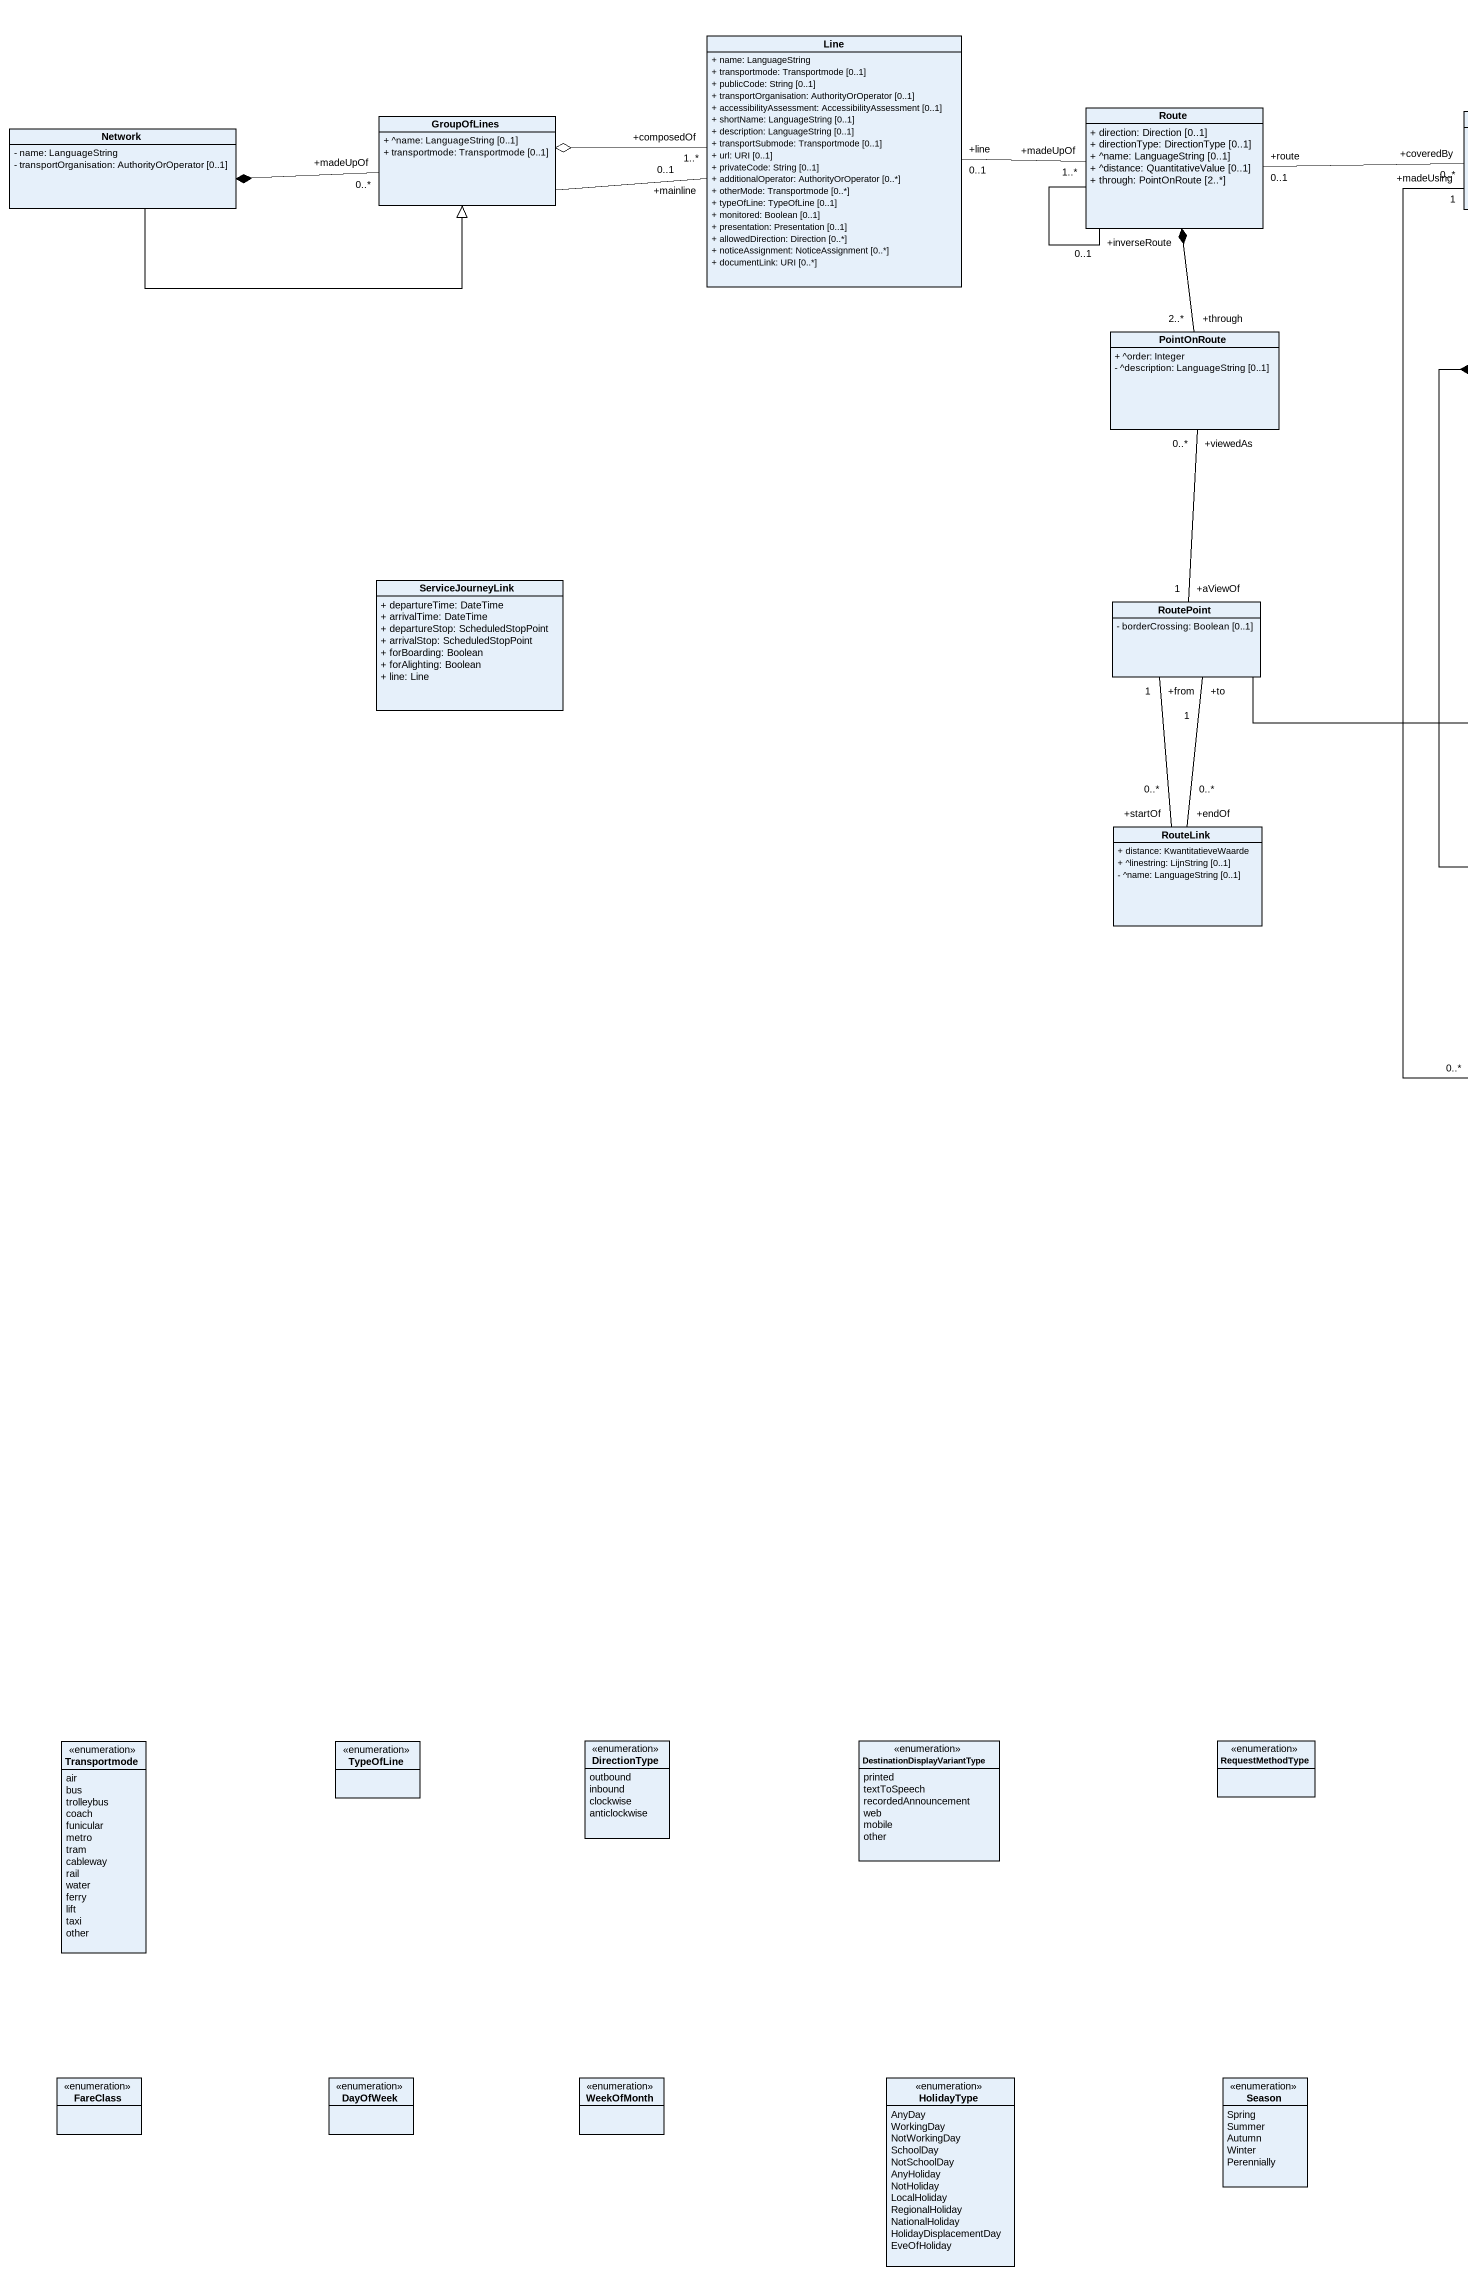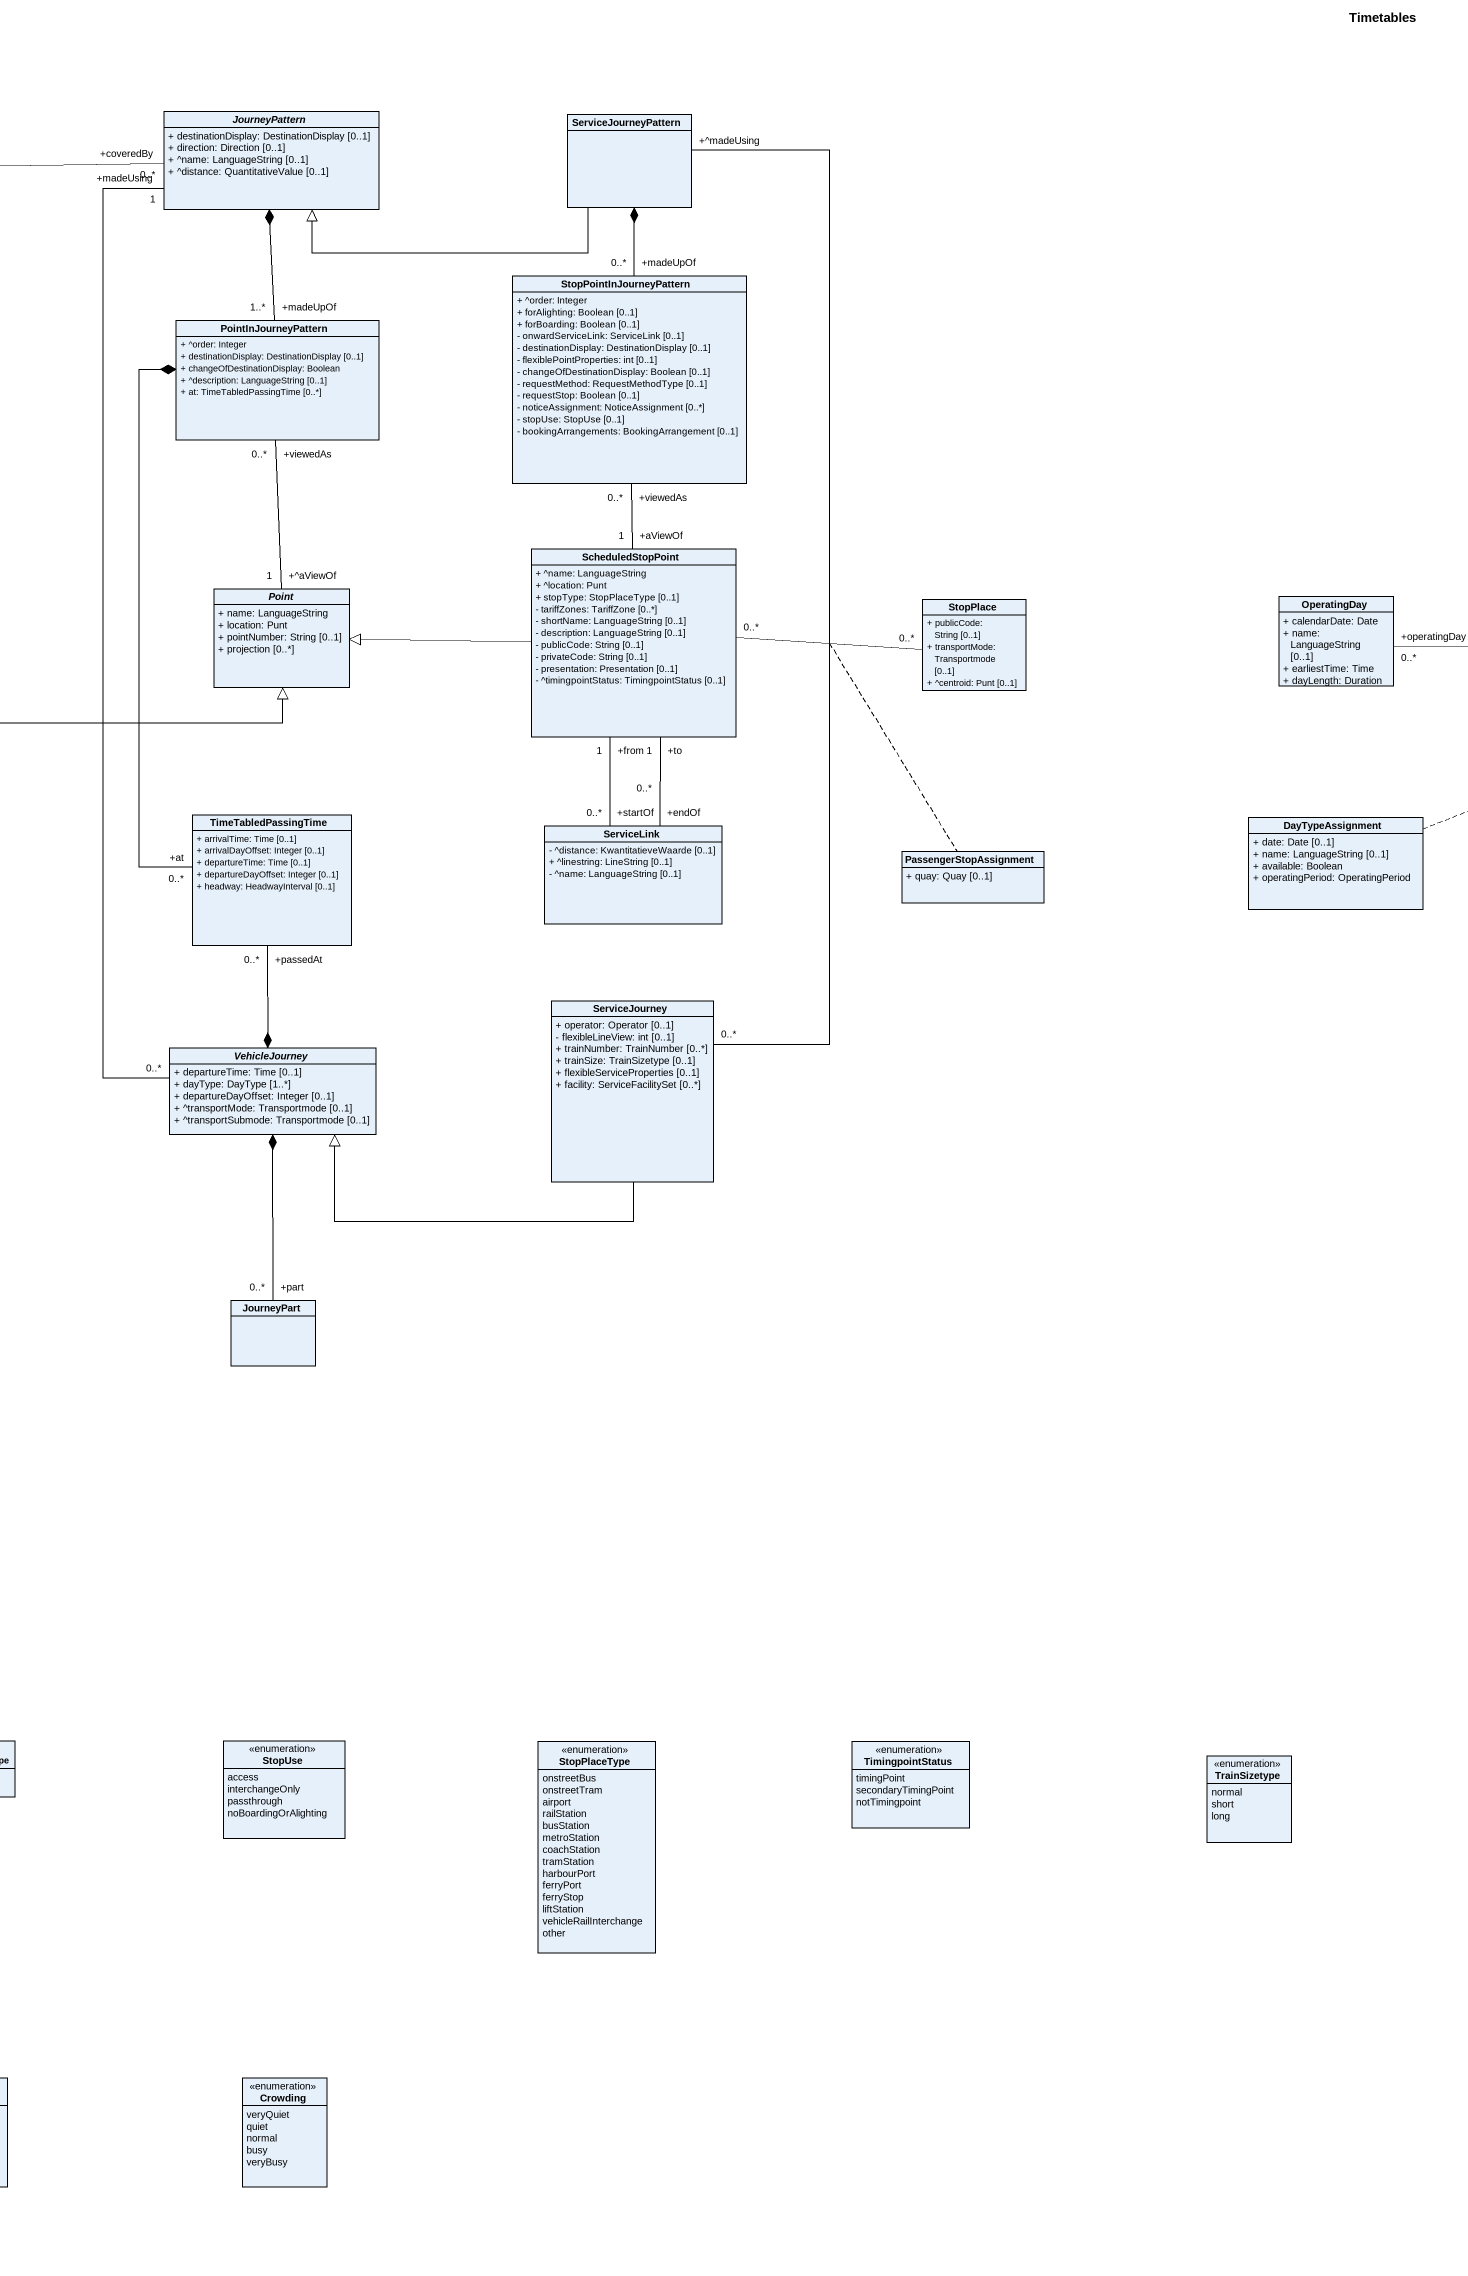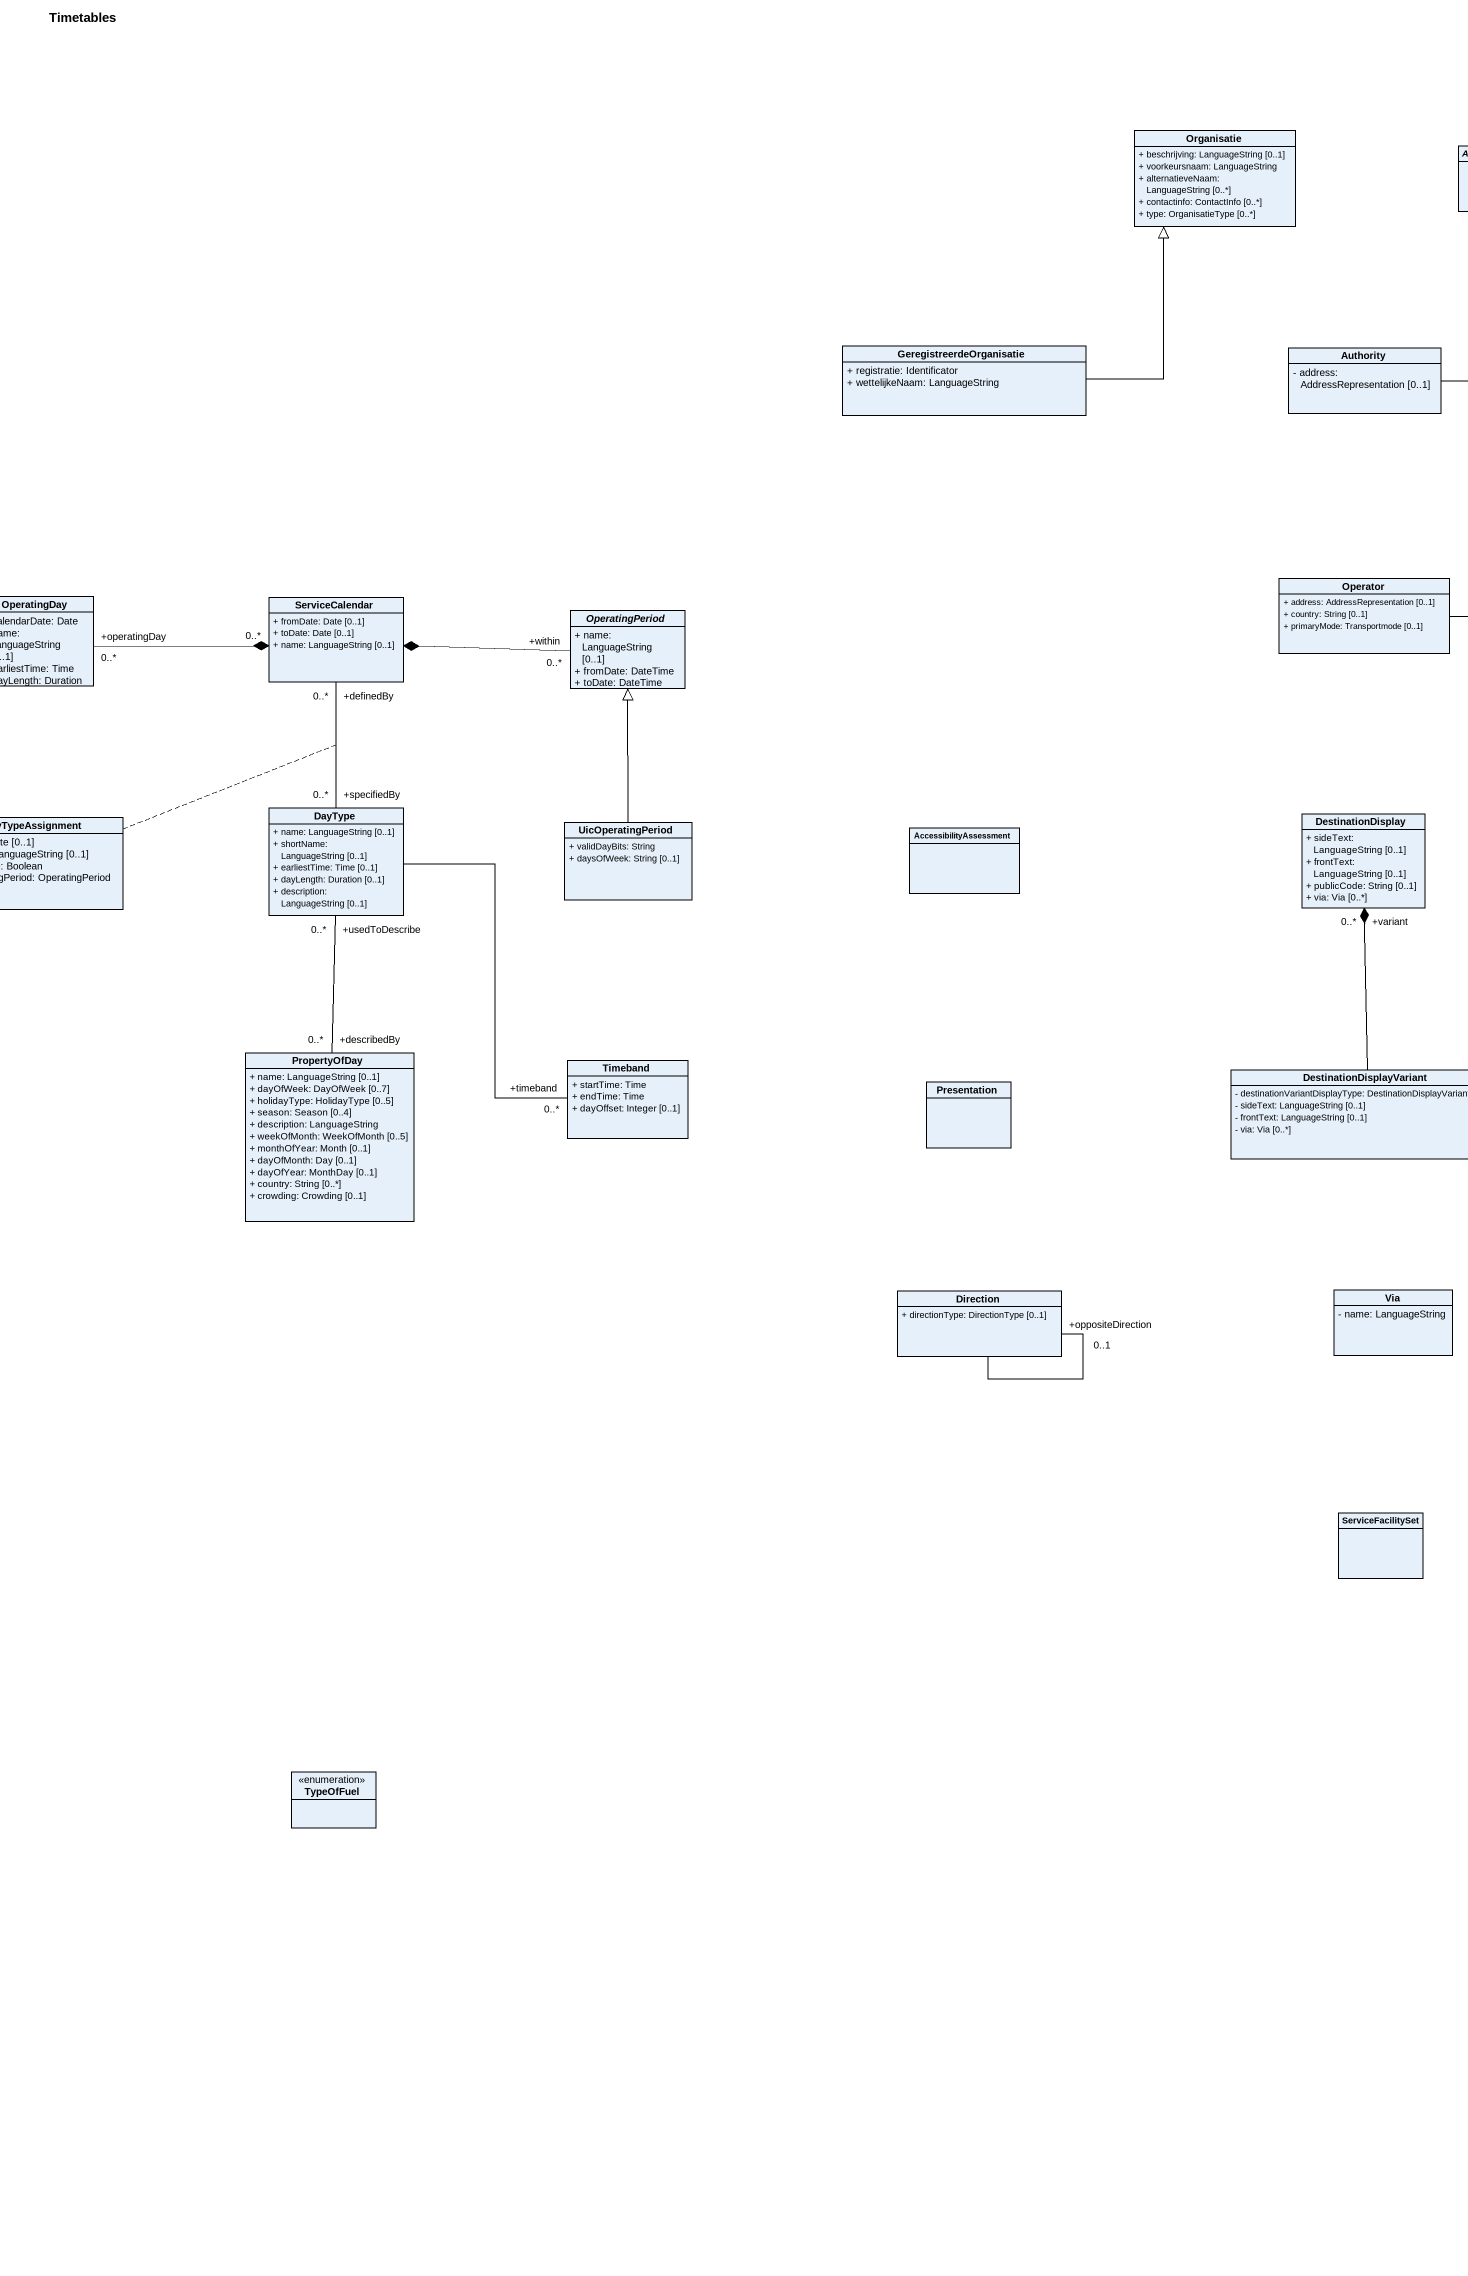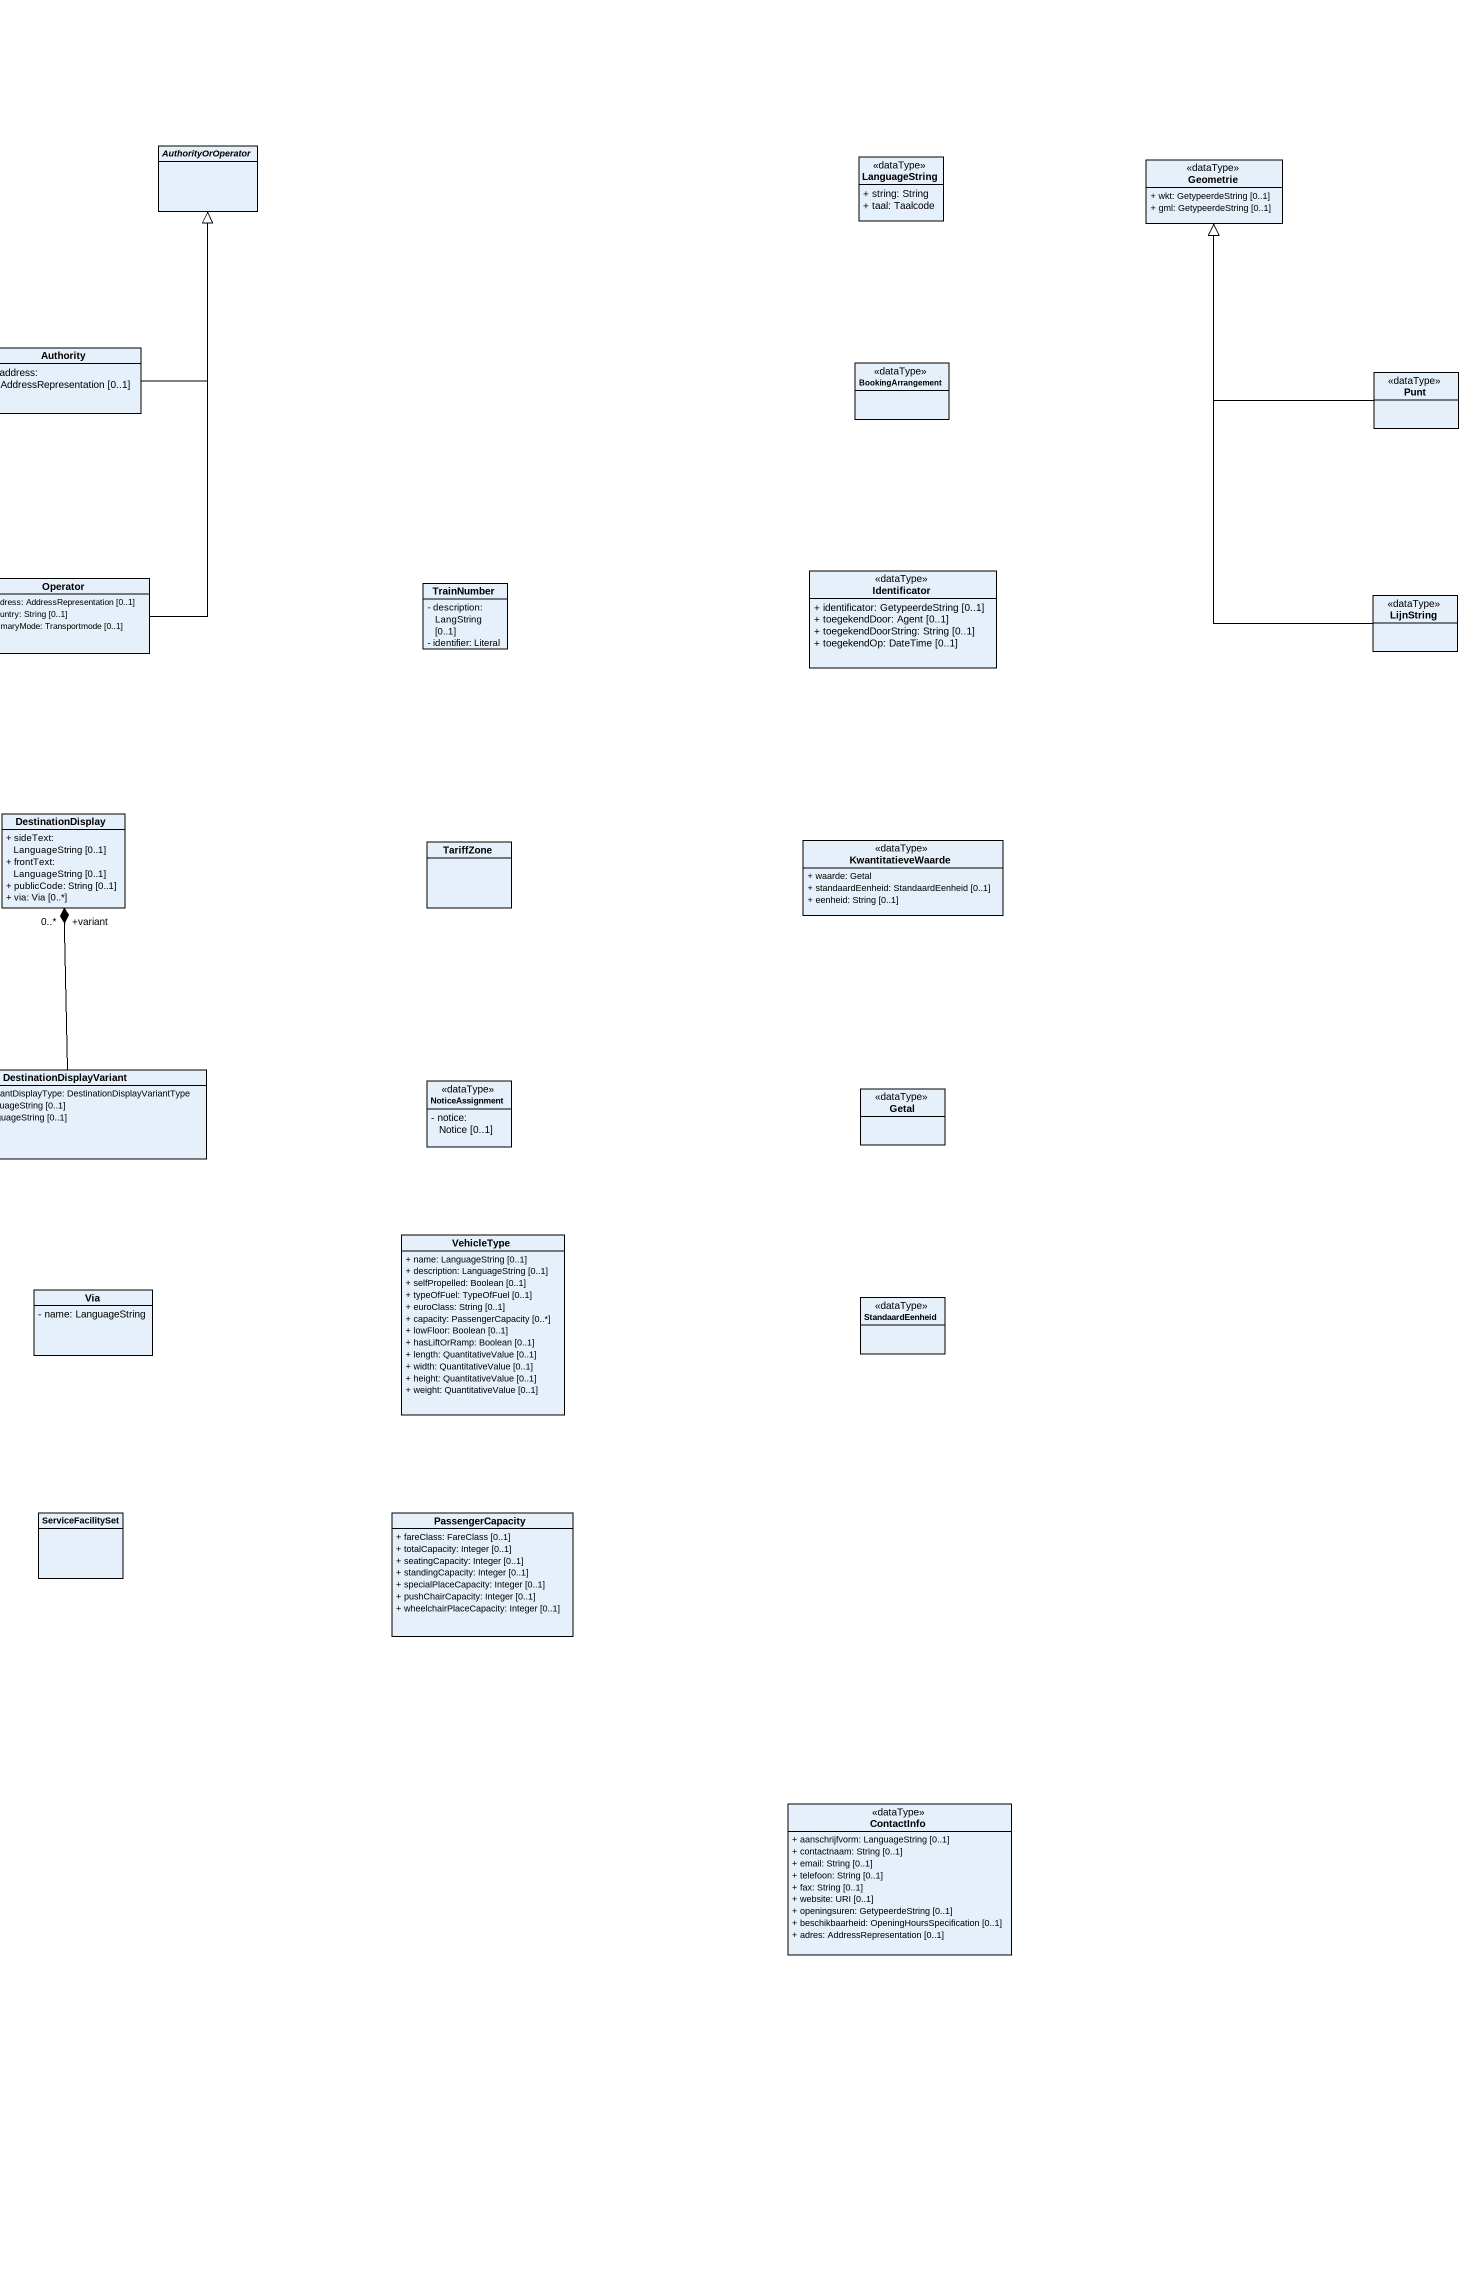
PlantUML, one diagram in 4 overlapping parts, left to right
@startuml
title Timetables
hide circle
hide empty members
skinparam classAttributeIconSize 0
class Line {
  + name: LanguageString
  + transportmode: Transportmode [0..1]
  + publicCode: String [0..1]
  + transportOrganisation: AuthorityOrOperator [0..1]
  + accessibilityAssessment: AccessibilityAssessment [0..1]
  + shortName: LanguageString [0..1]
  + description: LanguageString [0..1]
  + transportSubmode: Transportmode [0..1]
  + url: URI [0..1]
  + privateCode: String [0..1]
  + additionalOperator: AuthorityOrOperator [0..*]
  + otherMode: Transportmode [0..*]
  + typeOfLine: TypeOfLine [0..1]
  + monitored: Boolean [0..1]
  + presentation: Presentation [0..1]
  + allowedDirection: Direction [0..*]
  + noticeAssignment: NoticeAssignment [0..*]
  + documentLink: URI [0..*]
}
class "Network" as Network_ {
  - name: LanguageString
  - transportOrganisation: AuthorityOrOperator [0..1]
}
class GroupOfLines {
  + ^name: LanguageString [0..1]
  + transportmode: Transportmode [0..1]
}
class Route {
  + direction: Direction [0..1]
  + directionType: DirectionType [0..1]
  + ^name: LanguageString [0..1]
  + ^distance: QuantitativeValue [0..1]
  + through: PointOnRoute [2..*]
}
abstract class JourneyPattern {
  + destinationDisplay: DestinationDisplay [0..1]
  + direction: Direction [0..1]
  + ^name: LanguageString [0..1]
  + ^distance: QuantitativeValue [0..1]
}
class ServiceJourneyPattern
class Organisatie {
  + beschrijving: LanguageString [0..1]
  + voorkeursnaam: LanguageString
  + alternatieveNaam: LanguageString [0..*]
  + contactinfo: ContactInfo [0..*]
  + type: OrganisatieType [0..*]
}
abstract class AuthorityOrOperator
class LanguageString <<dataType>> {
  + string: String
  + taal: Taalcode
}
class Geometrie <<dataType>> {
  + wkt: GetypeerdeString [0..1]
  + gml: GetypeerdeString [0..1]
}
class StopPointInJourneyPattern {
  + ^order: Integer
  + forAlighting: Boolean [0..1]
  + forBoarding: Boolean [0..1]
  - onwardServiceLink: ServiceLink [0..1]
  - destinationDisplay: DestinationDisplay [0..1]
  - flexiblePointProperties: int [0..1]
  - changeOfDestinationDisplay: Boolean [0..1]
  - requestMethod: RequestMethodType [0..1]
  - requestStop: Boolean [0..1]
  - noticeAssignment: NoticeAssignment [0..*]
  - stopUse: StopUse [0..1]
  - bookingArrangements: BookingArrangement [0..1]
}
class PointOnRoute {
  + ^order: Integer
  - ^description: LanguageString [0..1]
}
class PointInJourneyPattern {
  + ^order: Integer
  + destinationDisplay: DestinationDisplay [0..1]
  + changeOfDestinationDisplay: Boolean
  + ^description: LanguageString [0..1]
  + at: TimeTabledPassingTime [0..*]
}
class GeregistreerdeOrganisatie {
  + registratie: Identificator
  + wettelijkeNaam: LanguageString
}
class Authority {
  - address: AddressRepresentation [0..1]
}
class BookingArrangement <<dataType>>
class Punt <<dataType>>
class ScheduledStopPoint {
  + ^name: LanguageString
  + ^location: Punt
  + stopType: StopPlaceType [0..1]
  - tariffZones: TariffZone [0..*]
  - shortName: LanguageString [0..1]
  - description: LanguageString [0..1]
  - publicCode: String [0..1]
  - privateCode: String [0..1]
  - presentation: Presentation [0..1]
  - ^timingpointStatus: TimingpointStatus [0..1]
}
class ServiceJourneyLink {
  + departureTime: DateTime
  + arrivalTime: DateTime
  + departureStop: ScheduledStopPoint
  + arrivalStop: ScheduledStopPoint
  + forBoarding: Boolean
  + forAlighting: Boolean
  + line: Line
}
class RoutePoint {
  - borderCrossing: Boolean [0..1]
}
abstract class Point {
  + name: LanguageString
  + location: Punt
  + pointNumber: String [0..1]
  + projection [0..*]
}
class StopPlace {
  + publicCode: String [0..1]
  + transportMode: Transportmode [0..1]
  + ^centroid: Punt [0..1]
}
class OperatingDay {
  + calendarDate: Date
  + name: LanguageString [0..1]
  + earliestTime: Time
  + dayLength: Duration
}
class ServiceCalendar {
  + fromDate: Date [0..1]
  + toDate: Date [0..1]
  + name: LanguageString [0..1]
}
abstract class OperatingPeriod {
  + name: LanguageString [0..1]
  + fromDate: DateTime
  + toDate: DateTime
}
class Operator {
  + address: AddressRepresentation [0..1]
  + country: String [0..1]
  + primaryMode: Transportmode [0..1]
}
class TrainNumber {
  - description: LangString [0..1]
  - identifier: Literal
}
class Identificator <<dataType>> {
  + identificator: GetypeerdeString [0..1]
  + toegekendDoor: Agent [0..1]
  + toegekendDoorString: String [0..1]
  + toegekendOp: DateTime [0..1]
}
class LijnString <<dataType>>
class TimeTabledPassingTime {
  + arrivalTime: Time [0..1]
  + arrivalDayOffset: Integer [0..1]
  + departureTime: Time [0..1]
  + departureDayOffset: Integer [0..1]
  + headway: HeadwayInterval [0..1]
}
class DayTypeAssignment {
  + date: Date [0..1]
  + name: LanguageString [0..1]
  + available: Boolean
  + operatingPeriod: OperatingPeriod
}
class DayType {
  + name: LanguageString [0..1]
  + shortName: LanguageString [0..1]
  + earliestTime: Time [0..1]
  + dayLength: Duration [0..1]
  + description: LanguageString [0..1]
}
class UicOperatingPeriod {
  + validDayBits: String
  + daysOfWeek: String [0..1]
}
class DestinationDisplay {
  + sideText: LanguageString [0..1]
  + frontText: LanguageString [0..1]
  + publicCode: String [0..1]
  + via: Via [0..*]
}
class RouteLink {
  + distance: KwantitatieveWaarde
  + ^linestring: LijnString [0..1]
  - ^name: LanguageString [0..1]
}
class ServiceLink {
  - ^distance: KwantitatieveWaarde [0..1]
  + ^linestring: LineString [0..1]
  - ^name: LanguageString [0..1]
}
class PassengerStopAssignment {
  + quay: Quay [0..1]
}
class AccessibilityAssessment
class TariffZone
class KwantitatieveWaarde <<dataType>> {
  + waarde: Getal
  + standaardEenheid: StandaardEenheid [0..1]
  + eenheid: String [0..1]
}
class ServiceJourney {
  + operator: Operator [0..1]
  - flexibleLineView: int [0..1]
  + trainNumber: TrainNumber [0..*]
  + trainSize: TrainSizetype [0..1]
  + flexibleServiceProperties [0..1]
  + facility: ServiceFacilitySet [0..*]
}
abstract class VehicleJourney {
  + departureTime: Time [0..1]
  + dayType: DayType [1..*]
  + departureDayOffset: Integer [0..1]
  + ^transportMode: Transportmode [0..1]
  + ^transportSubmode: Transportmode [0..1]
}
class PropertyOfDay {
  + name: LanguageString [0..1]
  + dayOfWeek: DayOfWeek [0..7]
  + holidayType: HolidayType [0..5]
  + season: Season [0..4]
  + description: LanguageString
  + weekOfMonth: WeekOfMonth [0..5]
  + monthOfYear: Month [0..1]
  + dayOfMonth: Day [0..1]
  + dayOfYear: MonthDay [0..1]
  + country: String [0..*]
  + crowding: Crowding [0..1]
}
class Timeband {
  + startTime: Time
  + endTime: Time
  + dayOffset: Integer [0..1]
}
class DestinationDisplayVariant {
  - destinationVariantDisplayType: DestinationDisplayVariantType
  - sideText: LanguageString [0..1]
  - frontText: LanguageString [0..1]
  - via: Via [0..*]
}
class Presentation
class NoticeAssignment <<dataType>> {
  - notice: Notice [0..1]
}
class Getal <<dataType>>
class VehicleType {
  + name: LanguageString [0..1]
  + description: LanguageString [0..1]
  + selfPropelled: Boolean [0..1]
  + typeOfFuel: TypeOfFuel [0..1]
  + euroClass: String [0..1]
  + capacity: PassengerCapacity [0..*]
  + lowFloor: Boolean [0..1]
  + hasLiftOrRamp: Boolean [0..1]
  + length: QuantitativeValue [0..1]
  + width: QuantitativeValue [0..1]
  + height: QuantitativeValue [0..1]
  + weight: QuantitativeValue [0..1]
}
class Direction {
  + directionType: DirectionType [0..1]
}
class Via {
  - name: LanguageString
}
class JourneyPart
class StandaardEenheid <<dataType>>
class ServiceFacilitySet
class PassengerCapacity {
  + fareClass: FareClass [0..1]
  + totalCapacity: Integer [0..1]
  + seatingCapacity: Integer [0..1]
  + standingCapacity: Integer [0..1]
  + specialPlaceCapacity: Integer [0..1]
  + pushChairCapacity: Integer [0..1]
  + wheelchairPlaceCapacity: Integer [0..1]
}
enum Transportmode {
  air
  bus
  trolleybus
  coach
  funicular
  metro
  tram
  cableway
  rail
  water
  ferry
  lift
  taxi
  other
}
enum TypeOfLine
enum DirectionType {
  outbound
  inbound
  clockwise
  anticlockwise
}
enum "DestinationDisplayVariantType" as DestinationDisplayVariantTyp {
  printed
  textToSpeech
  recordedAnnouncement
  web
  mobile
  other
}
enum RequestMethodType
enum StopUse {
  access
  interchangeOnly
  passthrough
  noBoardingOrAlighting
}
enum StopPlaceType {
  onstreetBus
  onstreetTram
  airport
  railStation
  busStation
  metroStation
  coachStation
  tramStation
  harbourPort
  ferryPort
  ferryStop
  liftStation
  vehicleRailInterchange
  other
}
enum TimingpointStatus {
  timingPoint
  secondaryTimingPoint
  notTimingpoint
}
enum TrainSizetype {
  normal
  short
  long
}
enum TypeOfFuel
class ContactInfo <<dataType>> {
  + aanschrijfvorm: LanguageString [0..1]
  + contactnaam: String [0..1]
  + email: String [0..1]
  + telefoon: String [0..1]
  + fax: String [0..1]
  + website: URI [0..1]
  + openingsuren: GetypeerdeString [0..1]
  + beschikbaarheid: OpeningHoursSpecification [0..1]
  + adres: AddressRepresentation [0..1]
}
enum FareClass
enum DayOfWeek
enum WeekOfMonth
enum HolidayType {
  AnyDay
  WorkingDay
  NotWorkingDay
  SchoolDay
  NotSchoolDay
  AnyHoliday
  NotHoliday
  LocalHoliday
  RegionalHoliday
  NationalHoliday
  HolidayDisplacementDay
  EveOfHoliday
}
enum Season {
  Spring
  Summer
  Autumn
  Winter
  Perennially
}
enum Crowding {
  veryQuiet
  quiet
  normal
  busy
  veryBusy
}
Line "+composedOf\n1..*" -left-o GroupOfLines
Line "+line\n0..1" -right- "+madeUpOf\n1..*" Route
Network_ -right-|> GroupOfLines
GroupOfLines -right- "+mainline\n0..1" Line
GroupOfLines "+madeUpOf\n0..*" -left-* Network_
Route -- "+inverseRoute\n0..1" Route
Route "+route\n0..1" -right- "+coveredBy\n0..*" JourneyPattern
ServiceJourneyPattern -left-|> JourneyPattern
StopPointInJourneyPattern "+madeUpOf\n0..*" -up-* ServiceJourneyPattern
StopPointInJourneyPattern "+viewedAs\n0..*" -- "+aViewOf\n1" ScheduledStopPoint
PointOnRoute "+through\n2..*" -up-* Route
PointOnRoute "+viewedAs\n0..*" -- "+aViewOf\n1" RoutePoint
PointInJourneyPattern "+madeUpOf\n1..*" -up-* JourneyPattern
PointInJourneyPattern "+viewedAs\n0..*" -- "+^aViewOf\n1" Point
GeregistreerdeOrganisatie -up-|> Organisatie
Authority -up-|> AuthorityOrOperator
Punt -up-|> Geometrie
ScheduledStopPoint -left-|> Point
ScheduledStopPoint "0..*" -right- "0..*" StopPlace
(ScheduledStopPoint, StopPlace) .. PassengerStopAssignment
ScheduledStopPoint "+from\n1" -- "+startOf\n0..*" ServiceLink
ScheduledStopPoint "+to\n1" -- "+endOf\n0..*" ServiceLink
RoutePoint -right-|> Point
RoutePoint "+from\n1" -- "+startOf\n0..*" RouteLink
RoutePoint "+to\n1" -- "+endOf\n0..*" RouteLink
OperatingDay "+operatingDay\n0..*" -right-* "0..*" ServiceCalendar
OperatingPeriod "+within\n0..*" -left-* ServiceCalendar
Operator -up-|> AuthorityOrOperator
LijnString -up-|> Geometrie
TimeTabledPassingTime "+at\n0..*" -up-* PointInJourneyPattern
TimeTabledPassingTime "+passedAt\n0..*" --* VehicleJourney
DayType "+specifiedBy\n0..*" -up- "+definedBy\n0..*" ServiceCalendar
(DayType, ServiceCalendar) .. DayTypeAssignment
DayType "+usedToDescribe\n0..*" -- "+describedBy\n0..*" PropertyOfDay
DayType -- "+timeband\n0..*" Timeband
UicOperatingPeriod -up-|> OperatingPeriod
ServiceJourney "0..*" -up- "+^madeUsing" ServiceJourneyPattern
ServiceJourney -left-|> VehicleJourney
VehicleJourney "0..*" -up- "+madeUsing\n1" JourneyPattern
DestinationDisplayVariant -up-* "+variant\n0..*" DestinationDisplay
Direction -- "+oppositeDirection\n0..1" Direction
JourneyPart "+part\n0..*" -up-* VehicleJourney
@enduml
